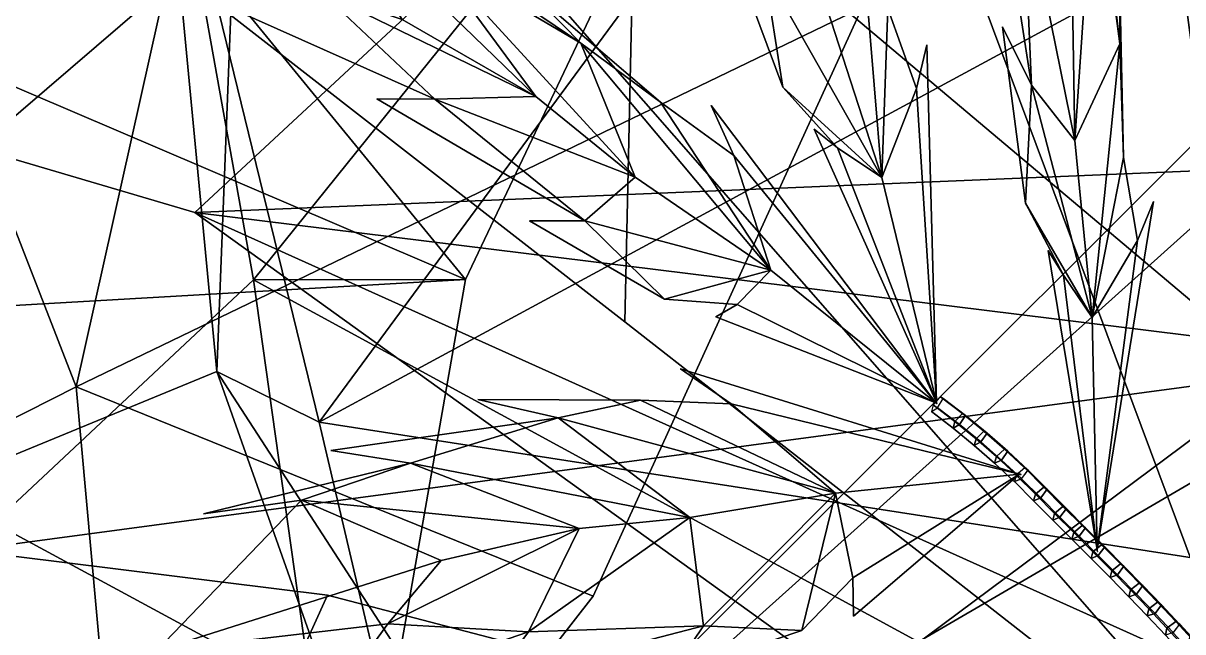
# Model space of a CAD drawing. Header units: metres. Extents: x -317 to 277, y -489 to 236.
# Drawn here: x 77.39 to 84.92, y -37.67 to -33.72 of the extents above; entities that cross this region are included whole.
import ezdxf

# ---------------------------------------------------------------- set-up
doc = ezdxf.new("R2010")
doc.units = ezdxf.units.M

msp = doc.modelspace()

# ---------------------------------------------------------------- linework, layer by layer
at = {"layer": 'Newplan_FruitU', "color": 3}
for points in [[(85.5444, -35.9987, 458.3685), (83.8581, -26.5098, 460.6921), (77.4135, -29.1563, 459.8074)], [(85.5444, -35.9987, 458.3685), (77.4135, -29.1563, 459.8074), (83.8581, -26.5098, 460.6921)], [(85.5444, -35.9987, 458.3685), (77.4135, -29.1563, 459.8074), (70.05634, -38.07371, 455.346)], [(85.5444, -35.9987, 458.3685), (70.05634, -38.07371, 455.346), (77.4135, -29.1563, 459.8074)], [(85.5444, -35.9987, 458.3685), (70.05634, -38.07371, 455.346), (70.764, -46.9961, 450.0499)], [(85.5444, -35.9987, 458.3685), (70.764, -46.9961, 450.0499), (70.05634, -38.07371, 455.346)], [(85.5444, -35.9987, 458.3685), (70.764, -46.9961, 450.0499), (81.5441, -47.8463, 448.4406)], [(85.5444, -35.9987, 458.3685), (81.5441, -47.8463, 448.4406), (70.764, -46.9961, 450.0499)], [(85.5444, -35.9987, 458.3685), (81.5441, -47.8463, 448.4406), (91.7182, -41.7081, 450.9846)], [(85.5444, -35.9987, 458.3685), (91.7182, -41.7081, 450.9846), (81.5441, -47.8463, 448.4406)]]:
    msp.add_3dface(points, dxfattribs=at)
at = {"layer": 'Newplan_Leaf', "color": 3}
for points in [[(85.5955, -28.3636, 285.9676), (78.5025, -34.9471, 269.8152), (67.4461, -31.6883, 260.6535)], [(85.5955, -28.3636, 285.9676), (67.4461, -31.6883, 260.6535), (78.5025, -34.9471, 269.8152)], [(85.5955, -28.3636, 285.9676), (99.2303, -34.08637, 293.8626), (78.5025, -34.9471, 269.8152)], [(85.5955, -28.3636, 285.9676), (78.5025, -34.9471, 269.8152), (99.2303, -34.08637, 293.8626)], [(52.6082, -28.6554, 249.8179), (78.3663, -44.4491, 255.7714), (69.9594, -42.685, 246.9532)], [(52.6082, -28.6554, 249.8179), (69.9594, -42.685, 246.9532), (78.3663, -44.4491, 255.7714)], [(52.6082, -28.6554, 249.8179), (67.4461, -31.6883, 260.6535), (78.3663, -44.4491, 255.7714)], [(52.6082, -28.6554, 249.8179), (78.3663, -44.4491, 255.7714), (67.4461, -31.6883, 260.6535)], [(79.7122, -39.7702, 314.4819), (88.283, -31.2142, 315.0622), (87.4721, -32.8066, 314.147)], [(79.7122, -39.7702, 314.4819), (87.4721, -32.8066, 314.147), (88.283, -31.2142, 315.0622)], [(67.4461, -31.6883, 260.6535), (93.7916, -45.9378, 269.8252), (78.3663, -44.4491, 255.7714)], [(67.4461, -31.6883, 260.6535), (78.3663, -44.4491, 255.7714), (93.7916, -45.9378, 269.8252)], [(67.4461, -31.6883, 260.6535), (78.5025, -34.9471, 269.8152), (93.7916, -45.9378, 269.8252)], [(67.4461, -31.6883, 260.6535), (93.7916, -45.9378, 269.8252), (78.5025, -34.9471, 269.8152)], [(84.3486, -32.5974, 378.7698), (84.3134, -32.1348, 378.5207), (84.5136, -33.852, 378.4439)], [(84.3486, -32.5974, 378.7698), (84.5136, -33.852, 378.4439), (84.3134, -32.1348, 378.5207)], [(83.9388, -34.12, 380.2812), (83.6764, -32.4318, 380.5565), (83.8825, -32.8148, 380.2595)], [(83.9388, -34.12, 380.2812), (83.8825, -32.8148, 380.2595), (83.6764, -32.4318, 380.5565)], [(84.2205, -34.4796, 379.2888), (84.206, -33.569, 379.4171), (84.3486, -32.5974, 378.7698)], [(84.2205, -34.4796, 379.2888), (84.3486, -32.5974, 378.7698), (84.206, -33.569, 379.4171)], [(84.2205, -34.4796, 379.2888), (84.3486, -32.5974, 378.7698), (84.5136, -33.852, 378.4439)], [(84.2205, -34.4796, 379.2888), (84.5136, -33.852, 378.4439), (84.3486, -32.5974, 378.7698)], [(80.7183, -34.1941, 380.9466), (79.31, -32.8315, 381.2554), (80.04208, -33.2774, 380.6541)], [(80.7183, -34.1941, 380.9466), (80.04208, -33.2774, 380.6541), (79.31, -32.8315, 381.2554)], [(80.7183, -34.1941, 380.9466), (79.8501, -33.6953, 381.328), (79.31, -32.8315, 381.2554)], [(80.7183, -34.1941, 380.9466), (79.31, -32.8315, 381.2554), (79.8501, -33.6953, 381.328)], [(87.4721, -32.8066, 314.147), (85.829, -36.2047, 311.6289), (79.7122, -39.7702, 314.4819)], [(87.4721, -32.8066, 314.147), (79.7122, -39.7702, 314.4819), (85.829, -36.2047, 311.6289)], [(83.9388, -34.12, 380.2812), (83.8825, -32.8148, 380.2595), (84.2205, -34.4796, 379.2888)], [(83.9388, -34.12, 380.2812), (84.2205, -34.4796, 379.2888), (83.8825, -32.8148, 380.2595)], [(83.8825, -32.8148, 380.2595), (84.206, -33.569, 379.4171), (84.2205, -34.4796, 379.2888)], [(83.8825, -32.8148, 380.2595), (84.2205, -34.4796, 379.2888), (84.206, -33.569, 379.4171)], [(82.9653, -34.721, 379.6912), (82.6108, -33.625, 379.852), (82.8175, -32.9141, 379.0487)], [(82.9653, -34.721, 379.6912), (82.8175, -32.9141, 379.0487), (82.6108, -33.625, 379.852)], [(82.9653, -34.721, 379.6912), (82.8175, -32.9141, 379.0487), (83.00422, -33.6227, 378.8157)], [(82.9653, -34.721, 379.6912), (83.00422, -33.6227, 378.8157), (82.8175, -32.9141, 379.0487)], [(80.04208, -33.2774, 380.6541), (79.6564, -32.9326, 380.5554), (81.01072, -33.849, 379.9889)], [(80.04208, -33.2774, 380.6541), (81.01072, -33.849, 379.9889), (79.6564, -32.9326, 380.5554)], [(82.3232, -34.1332, 380.7942), (81.9213, -33.05835, 381.1619), (82.203, -33.3748, 380.8341)], [(82.3232, -34.1332, 380.7942), (82.203, -33.3748, 380.8341), (81.9213, -33.05835, 381.1619)], [(81.3623, -34.7176, 380.5504), (80.04208, -33.2774, 380.6541), (81.01072, -33.849, 379.9889)], [(81.3623, -34.7176, 380.5504), (81.01072, -33.849, 379.9889), (80.04208, -33.2774, 380.6541)], [(81.3623, -34.7176, 380.5504), (80.7183, -34.1941, 380.9466), (80.04208, -33.2774, 380.6541)], [(81.3623, -34.7176, 380.5504), (80.04208, -33.2774, 380.6541), (80.7183, -34.1941, 380.9466)], [(82.3232, -34.1332, 380.7942), (82.203, -33.3748, 380.8341), (82.9653, -34.721, 379.6912)], [(82.3232, -34.1332, 380.7942), (82.9653, -34.721, 379.6912), (82.203, -33.3748, 380.8341)], [(82.203, -33.3748, 380.8341), (82.6108, -33.625, 379.852), (82.9653, -34.721, 379.6912)], [(82.203, -33.3748, 380.8341), (82.9653, -34.721, 379.6912), (82.6108, -33.625, 379.852)], [(84.5136, -33.852, 378.4439), (84.5113, -33.3872, 378.1776), (84.536, -34.5908, 378.232)], [(84.5136, -33.852, 378.4439), (84.536, -34.5908, 378.232), (84.5113, -33.3872, 378.1776)], [(80.06232, -34.2123, 381.9225), (78.7554, -33.6304, 382.4701), (79.3249, -33.5171, 382.1856)], [(80.06232, -34.2123, 381.9225), (79.3249, -33.5171, 382.1856), (78.7554, -33.6304, 382.4701)], [(80.06232, -34.2123, 381.9225), (79.3249, -33.5171, 382.1856), (80.7183, -34.1941, 380.9466)], [(80.06232, -34.2123, 381.9225), (80.7183, -34.1941, 380.9466), (79.3249, -33.5171, 382.1856)], [(79.3249, -33.5171, 382.1856), (79.8501, -33.6953, 381.328), (80.7183, -34.1941, 380.9466)], [(79.3249, -33.5171, 382.1856), (80.7183, -34.1941, 380.9466), (79.8501, -33.6953, 381.328)], [(81.01072, -33.849, 379.9889), (80.644, -33.4742, 379.8795), (81.527, -34.2325, 379.5675)], [(81.01072, -33.849, 379.9889), (81.527, -34.2325, 379.5675), (80.644, -33.4742, 379.8795)], [(82.9653, -34.721, 379.6912), (83.00422, -33.6227, 378.8157), (83.1921, -34.1419, 379.0323)], [(82.9653, -34.721, 379.6912), (83.1921, -34.1419, 379.0323), (83.00422, -33.6227, 378.8157)], [(83.899, -34.8878, 380.2679), (83.75, -33.7422, 380.6107), (83.9388, -34.12, 380.2812)], [(83.899, -34.8878, 380.2679), (83.9388, -34.12, 380.2812), (83.75, -33.7422, 380.6107)], [(82.244, -35.3215, 380.0914), (81.01072, -33.849, 379.9889), (81.527, -34.2325, 379.5675)], [(82.244, -35.3215, 380.0914), (81.527, -34.2325, 379.5675), (81.01072, -33.849, 379.9889)], [(82.244, -35.3215, 380.0914), (81.3623, -34.7176, 380.5504), (81.01072, -33.849, 379.9889)], [(82.244, -35.3215, 380.0914), (81.01072, -33.849, 379.9889), (81.3623, -34.7176, 380.5504)], [(83.1921, -34.1419, 379.0323), (83.2577, -33.8586, 378.7563), (83.3209, -36.1813, 379.4368)], [(83.1921, -34.1419, 379.0323), (83.3209, -36.1813, 379.4368), (83.2577, -33.8586, 378.7563)], [(84.3327, -35.6296, 379.1561), (84.2205, -34.4796, 379.2888), (84.5136, -33.852, 378.4439)], [(84.3327, -35.6296, 379.1561), (84.5136, -33.852, 378.4439), (84.2205, -34.4796, 379.2888)], [(84.3327, -35.6296, 379.1561), (84.5136, -33.852, 378.4439), (84.536, -34.5908, 378.232)], [(84.3327, -35.6296, 379.1561), (84.536, -34.5908, 378.232), (84.5136, -33.852, 378.4439)], [(99.2303, -34.08637, 293.8626), (92.8575, -36.7223, 279.0365), (78.5025, -34.9471, 269.8152)], [(99.2303, -34.08637, 293.8626), (78.5025, -34.9471, 269.8152), (92.8575, -36.7223, 279.0365)], [(82.6772, -34.5279, 380.5283), (82.3232, -34.1332, 380.7942), (82.9653, -34.721, 379.6912)], [(82.6772, -34.5279, 380.5283), (82.9653, -34.721, 379.6912), (82.3232, -34.1332, 380.7942)], [(83.899, -34.8878, 380.2679), (83.9388, -34.12, 380.2812), (84.3327, -35.6296, 379.1561)], [(83.899, -34.8878, 380.2679), (84.3327, -35.6296, 379.1561), (83.9388, -34.12, 380.2812)], [(83.9388, -34.12, 380.2812), (84.2205, -34.4796, 379.2888), (84.3327, -35.6296, 379.1561)], [(83.9388, -34.12, 380.2812), (84.3327, -35.6296, 379.1561), (84.2205, -34.4796, 379.2888)], [(81.03567, -35.0021, 381.5534), (79.6841, -34.2103, 382.289), (80.06232, -34.2123, 381.9225)], [(81.03567, -35.0021, 381.5534), (80.06232, -34.2123, 381.9225), (79.6841, -34.2103, 382.289)], [(80.06232, -34.2123, 381.9225), (80.7183, -34.1941, 380.9466), (81.3623, -34.7176, 380.5504)], [(80.06232, -34.2123, 381.9225), (81.3623, -34.7176, 380.5504), (80.7183, -34.1941, 380.9466)], [(83.3209, -36.1813, 379.4368), (82.9653, -34.721, 379.6912), (83.1921, -34.1419, 379.0323)], [(83.3209, -36.1813, 379.4368), (83.1921, -34.1419, 379.0323), (82.9653, -34.721, 379.6912)], [(81.03567, -35.0021, 381.5534), (80.06232, -34.2123, 381.9225), (81.3623, -34.7176, 380.5504)], [(81.03567, -35.0021, 381.5534), (81.3623, -34.7176, 380.5504), (80.06232, -34.2123, 381.9225)], [(82.244, -35.3215, 380.0914), (81.527, -34.2325, 379.5675), (82.00441, -34.5788, 379.631)], [(82.244, -35.3215, 380.0914), (82.00441, -34.5788, 379.631), (81.527, -34.2325, 379.5675)], [(82.00441, -34.5788, 379.631), (81.8572, -34.2533, 379.4491), (83.3179, -36.1841, 379.4385)], [(82.00441, -34.5788, 379.631), (83.3179, -36.1841, 379.4385), (81.8572, -34.2533, 379.4491)], [(83.3209, -36.1813, 379.4368), (82.5269, -34.4065, 380.8795), (82.6772, -34.5279, 380.5283)], [(83.3209, -36.1813, 379.4368), (82.6772, -34.5279, 380.5283), (82.5269, -34.4065, 380.8795)], [(83.3179, -36.1841, 379.4385), (82.244, -35.3215, 380.0914), (82.00441, -34.5788, 379.631)], [(83.3179, -36.1841, 379.4385), (82.00441, -34.5788, 379.631), (82.244, -35.3215, 380.0914)], [(82.6772, -34.5279, 380.5283), (82.9653, -34.721, 379.6912), (83.3209, -36.1813, 379.4368)], [(82.6772, -34.5279, 380.5283), (83.3209, -36.1813, 379.4368), (82.9653, -34.721, 379.6912)], [(84.3327, -35.6296, 379.1561), (84.536, -34.5908, 378.232), (84.6282, -35.1306, 378.46)], [(84.3327, -35.6296, 379.1561), (84.6282, -35.1306, 378.46), (84.536, -34.5908, 378.232)], [(81.03567, -35.0021, 381.5534), (81.3623, -34.7176, 380.5504), (82.244, -35.3215, 380.0914)], [(81.03567, -35.0021, 381.5534), (82.244, -35.3215, 380.0914), (81.3623, -34.7176, 380.5504)], [(84.1465, -35.3552, 379.9993), (83.899, -34.8878, 380.2679), (84.3327, -35.6296, 379.1561)], [(84.1465, -35.3552, 379.9993), (84.3327, -35.6296, 379.1561), (83.899, -34.8878, 380.2679)], [(84.6282, -35.1306, 378.46), (84.7316, -34.8757, 378.1683), (84.3653, -37.1391, 378.9461)], [(84.6282, -35.1306, 378.46), (84.3653, -37.1391, 378.9461), (84.7316, -34.8757, 378.1683)], [(78.5025, -34.9471, 269.8152), (105.2409, -46.974, 282.0248), (93.7916, -45.9378, 269.8252)], [(78.5025, -34.9471, 269.8152), (93.7916, -45.9378, 269.8252), (105.2409, -46.974, 282.0248)], [(78.5025, -34.9471, 269.8152), (92.8575, -36.7223, 279.0365), (105.2409, -46.974, 282.0248)], [(78.5025, -34.9471, 269.8152), (105.2409, -46.974, 282.0248), (92.8575, -36.7223, 279.0365)], [(81.5546, -35.5102, 381.3011), (80.677, -35.00118, 381.9514), (81.03567, -35.0021, 381.5534)], [(81.5546, -35.5102, 381.3011), (81.03567, -35.0021, 381.5534), (80.677, -35.00118, 381.9514)], [(81.5546, -35.5102, 381.3011), (81.03567, -35.0021, 381.5534), (82.244, -35.3215, 380.0914)], [(81.5546, -35.5102, 381.3011), (82.244, -35.3215, 380.0914), (81.03567, -35.0021, 381.5534)], [(84.3653, -37.1391, 378.9461), (84.3327, -35.6296, 379.1561), (84.6282, -35.1306, 378.46)], [(84.3653, -37.1391, 378.9461), (84.6282, -35.1306, 378.46), (84.3327, -35.6296, 379.1561)], [(84.3653, -37.1391, 378.9461), (84.04802, -35.1944, 380.3531), (84.1465, -35.3552, 379.9993)], [(84.3653, -37.1391, 378.9461), (84.1465, -35.3552, 379.9993), (84.04802, -35.1944, 380.3531)], [(82.02531, -35.5449, 380.9418), (81.5546, -35.5102, 381.3011), (82.244, -35.3215, 380.0914)], [(82.02531, -35.5449, 380.9418), (82.244, -35.3215, 380.0914), (81.5546, -35.5102, 381.3011)], [(82.02531, -35.5449, 380.9418), (82.244, -35.3215, 380.0914), (83.3179, -36.1841, 379.4385)], [(82.02531, -35.5449, 380.9418), (83.3179, -36.1841, 379.4385), (82.244, -35.3215, 380.0914)], [(84.1465, -35.3552, 379.9993), (84.3327, -35.6296, 379.1561), (84.3653, -37.1391, 378.9461)], [(84.1465, -35.3552, 379.9993), (84.3653, -37.1391, 378.9461), (84.3327, -35.6296, 379.1561)], [(83.3179, -36.1841, 379.4385), (81.8868, -35.6244, 381.3095), (82.02531, -35.5449, 380.9418)], [(83.3179, -36.1841, 379.4385), (82.02531, -35.5449, 380.9418), (81.8868, -35.6244, 381.3095)], [(81.9866, -36.1893, 379.9904), (81.6585, -35.9639, 379.9424), (83.8616, -36.6478, 379.2074)], [(81.9866, -36.1893, 379.9904), (83.8616, -36.6478, 379.2074), (81.6585, -35.9639, 379.9424)], [(80.8618, -36.2821, 380.6023), (80.3412, -36.162, 380.6422), (81.3984, -36.1666, 380.0638)], [(80.8618, -36.2821, 380.6023), (81.3984, -36.1666, 380.0638), (80.3412, -36.162, 380.6422)], [(82.6647, -36.7704, 380.1433), (80.8618, -36.2821, 380.6023), (81.3984, -36.1666, 380.0638)], [(82.6647, -36.7704, 380.1433), (81.3984, -36.1666, 380.0638), (80.8618, -36.2821, 380.6023)], [(82.6647, -36.7704, 380.1433), (81.3984, -36.1666, 380.0638), (81.9866, -36.1893, 379.9904)], [(82.6647, -36.7704, 380.1433), (81.9866, -36.1893, 379.9904), (81.3984, -36.1666, 380.0638)], [(79.7122, -39.7702, 314.4819), (85.829, -36.2047, 311.6289), (87.7268, -38.161, 308.0014)], [(79.7122, -39.7702, 314.4819), (87.7268, -38.161, 308.0014), (85.829, -36.2047, 311.6289)], [(83.8616, -36.6478, 379.2074), (82.6647, -36.7704, 380.1433), (81.9866, -36.1893, 379.9904)], [(83.8616, -36.6478, 379.2074), (81.9866, -36.1893, 379.9904), (82.6647, -36.7704, 380.1433)], [(79.9042, -36.5757, 381.4415), (79.3857, -36.4927, 381.4806), (80.8618, -36.2821, 380.6023)], [(79.9042, -36.5757, 381.4415), (80.8618, -36.2821, 380.6023), (79.3857, -36.4927, 381.4806)], [(81.7191, -36.9291, 380.8017), (79.9042, -36.5757, 381.4415), (80.8618, -36.2821, 380.6023)], [(81.7191, -36.9291, 380.8017), (80.8618, -36.2821, 380.6023), (79.9042, -36.5757, 381.4415)], [(82.6647, -36.7704, 380.1433), (81.7191, -36.9291, 380.8017), (80.8618, -36.2821, 380.6023)], [(82.6647, -36.7704, 380.1433), (80.8618, -36.2821, 380.6023), (81.7191, -36.9291, 380.8017)], [(79.1945, -36.8164, 382.1726), (78.5586, -36.9044, 382.0953), (79.9042, -36.5757, 381.4415)], [(79.1945, -36.8164, 382.1726), (79.9042, -36.5757, 381.4415), (78.5586, -36.9044, 382.0953)], [(80.9991, -36.9992, 381.3695), (79.1945, -36.8164, 382.1726), (79.9042, -36.5757, 381.4415)], [(80.9991, -36.9992, 381.3695), (79.9042, -36.5757, 381.4415), (79.1945, -36.8164, 382.1726)], [(81.7191, -36.9291, 380.8017), (80.9991, -36.9992, 381.3695), (79.9042, -36.5757, 381.4415)], [(81.7191, -36.9291, 380.8017), (79.9042, -36.5757, 381.4415), (80.9991, -36.9992, 381.3695)], [(82.778, -37.3201, 380.8546), (82.6647, -36.7704, 380.1433), (83.8616, -36.6478, 379.2074)], [(82.778, -37.3201, 380.8546), (83.8616, -36.6478, 379.2074), (82.6647, -36.7704, 380.1433)], [(83.8616, -36.6478, 379.2074), (82.7818, -37.5689, 381.1689), (82.778, -37.3201, 380.8546)], [(83.8616, -36.6478, 379.2074), (82.778, -37.3201, 380.8546), (82.7818, -37.5689, 381.1689)], [(81.8064, -37.6317, 381.6337), (81.7191, -36.9291, 380.8017), (82.6647, -36.7704, 380.1433)], [(81.8064, -37.6317, 381.6337), (82.6647, -36.7704, 380.1433), (81.7191, -36.9291, 380.8017)], [(82.4452, -37.6622, 381.2067), (81.8064, -37.6317, 381.6337), (82.6647, -36.7704, 380.1433)], [(82.4452, -37.6622, 381.2067), (82.6647, -36.7704, 380.1433), (81.8064, -37.6317, 381.6337)], [(82.778, -37.3201, 380.8546), (82.4452, -37.6622, 381.2067), (82.6647, -36.7704, 380.1433)], [(82.778, -37.3201, 380.8546), (82.6647, -36.7704, 380.1433), (82.4452, -37.6622, 381.2067)], [(80.1022, -37.2085, 381.9171), (78.252, -37.7937, 382.8458), (79.1945, -36.8164, 382.1726)], [(80.1022, -37.2085, 381.9171), (79.1945, -36.8164, 382.1726), (78.252, -37.7937, 382.8458)], [(80.9991, -36.9992, 381.3695), (80.1022, -37.2085, 381.9171), (79.1945, -36.8164, 382.1726)], [(80.9991, -36.9992, 381.3695), (79.1945, -36.8164, 382.1726), (80.1022, -37.2085, 381.9171)], [(80.6702, -37.67, 382.2778), (79.7561, -37.6189, 382.7859), (80.9991, -36.9992, 381.3695)], [(80.6702, -37.67, 382.2778), (80.9991, -36.9992, 381.3695), (79.7561, -37.6189, 382.7859)], [(79.7561, -37.6189, 382.7859), (80.1022, -37.2085, 381.9171), (80.9991, -36.9992, 381.3695)], [(79.7561, -37.6189, 382.7859), (80.9991, -36.9992, 381.3695), (80.1022, -37.2085, 381.9171)], [(81.8064, -37.6317, 381.6337), (80.6702, -37.67, 382.2778), (81.7191, -36.9291, 380.8017)], [(81.8064, -37.6317, 381.6337), (81.7191, -36.9291, 380.8017), (80.6702, -37.67, 382.2778)], [(80.6702, -37.67, 382.2778), (80.9991, -36.9992, 381.3695), (81.7191, -36.9291, 380.8017)], [(80.6702, -37.67, 382.2778), (81.7191, -36.9291, 380.8017), (80.9991, -36.9992, 381.3695)], [(79.7561, -37.6189, 382.7859), (78.252, -37.7937, 382.8458), (80.1022, -37.2085, 381.9171)], [(79.7561, -37.6189, 382.7859), (80.1022, -37.2085, 381.9171), (78.252, -37.7937, 382.8458)], [(80.6702, -37.67, 382.2778), (79.4011, -38.1082, 383.0152), (79.7561, -37.6189, 382.7859)], [(80.6702, -37.67, 382.2778), (79.7561, -37.6189, 382.7859), (79.4011, -38.1082, 383.0152)], [(81.8064, -37.6317, 381.6337), (80.4324, -37.9883, 382.6235), (80.6702, -37.67, 382.2778)], [(81.8064, -37.6317, 381.6337), (80.6702, -37.67, 382.2778), (80.4324, -37.9883, 382.6235)], [(82.4452, -37.6622, 381.2067), (81.5922, -37.9494, 382.0081), (81.8064, -37.6317, 381.6337)], [(82.4452, -37.6622, 381.2067), (81.8064, -37.6317, 381.6337), (81.5922, -37.9494, 382.0081)]]:
    msp.add_3dface(points, dxfattribs=at)
at = {"layer": 'Newplan_Mrstm', "color": 3}
for points in [[(73.7151, -27.3962, 384.454), (66.7146, -29.596, 386.6464), (80.2599, -35.3818, 382.5592)], [(73.7151, -27.3962, 384.454), (80.2599, -35.3818, 382.5592), (66.7146, -29.596, 386.6464)], [(82.241, -31.2169, 381.3665), (73.7151, -27.3962, 384.454), (80.2599, -35.3818, 382.5592)], [(82.241, -31.2169, 381.3665), (80.2599, -35.3818, 382.5592), (73.7151, -27.3962, 384.454)], [(81.4693, -27.8123, 378.3195), (76.8611, -32.2095, 379.0099), (81.2954, -35.6582, 377.576)], [(81.4693, -27.8123, 378.3195), (81.2954, -35.6582, 377.576), (76.8611, -32.2095, 379.0099)], [(81.4693, -27.8123, 378.3195), (81.2954, -35.6582, 377.576), (85.6787, -39.08169, 376.9401)], [(81.4693, -27.8123, 378.3195), (85.6787, -39.08169, 376.9401), (81.2954, -35.6582, 377.576)], [(86.1558, -30.3133, 378.1642), (81.4693, -27.8123, 378.3195), (85.6787, -39.08169, 376.9401)], [(86.1558, -30.3133, 378.1642), (85.6787, -39.08169, 376.9401), (81.4693, -27.8123, 378.3195)], [(71.5042, -38.9178, 326.3336), (77.6627, -28.5695, 325.0667), (74.9494, -31.1432, 328.8426)], [(71.5042, -38.9178, 326.3336), (74.9494, -31.1432, 328.8426), (77.6627, -28.5695, 325.0667)], [(71.5042, -38.9178, 326.3336), (75.6009, -35.8076, 321.9017), (77.6627, -28.5695, 325.0667)], [(71.5042, -38.9178, 326.3336), (77.6627, -28.5695, 325.0667), (75.6009, -35.8076, 321.9017)], [(75.6009, -35.8076, 321.9017), (79.3077, -32.6259, 319.4709), (77.6627, -28.5695, 325.0667)], [(75.6009, -35.8076, 321.9017), (77.6627, -28.5695, 325.0667), (79.3077, -32.6259, 319.4709)], [(79.3108, -36.3088, 323.7115), (84.943, -28.6685, 319.2283), (78.2724, -32.06672, 325.6139)], [(79.3108, -36.3088, 323.7115), (78.2724, -32.06672, 325.6139), (84.943, -28.6685, 319.2283)], [(79.3108, -36.3088, 323.7115), (89.1108, -31.01056, 313.2451), (84.943, -28.6685, 319.2283)], [(79.3108, -36.3088, 323.7115), (84.943, -28.6685, 319.2283), (89.1108, -31.01056, 313.2451)], [(80.2599, -35.3818, 382.5592), (66.7146, -29.596, 386.6464), (70.9695, -35.9172, 387.4168)], [(80.2599, -35.3818, 382.5592), (70.9695, -35.9172, 387.4168), (66.7146, -29.596, 386.6464)], [(85.6787, -39.08169, 376.9401), (77.9688, -30.2881, 380.0786), (78.8822, -35.3857, 381.2712)], [(85.6787, -39.08169, 376.9401), (78.8822, -35.3857, 381.2712), (77.9688, -30.2881, 380.0786)], [(77.9688, -30.2881, 380.0786), (82.241, -31.2169, 381.3665), (78.8822, -35.3857, 381.2712)], [(77.9688, -30.2881, 380.0786), (78.8822, -35.3857, 381.2712), (82.241, -31.2169, 381.3665)], [(85.6787, -39.08169, 376.9401), (84.7832, -32.4027, 376.1101), (77.9688, -30.2881, 380.0786)], [(85.6787, -39.08169, 376.9401), (77.9688, -30.2881, 380.0786), (84.7832, -32.4027, 376.1101)], [(78.6457, -35.9792, 321.9778), (78.8496, -30.7121, 321.3006), (71.5042, -38.9178, 326.3336)], [(78.6457, -35.9792, 321.9778), (71.5042, -38.9178, 326.3336), (78.8496, -30.7121, 321.3006)], [(78.8496, -30.7121, 321.3006), (72.7631, -33.5374, 325.4374), (71.5042, -38.9178, 326.3336)], [(78.8496, -30.7121, 321.3006), (71.5042, -38.9178, 326.3336), (72.7631, -33.5374, 325.4374)], [(77.7302, -36.07901, 303.2339), (78.9214, -30.7422, 302.6258), (75.9596, -31.5255, 304.6318)], [(77.7302, -36.07901, 303.2339), (75.9596, -31.5255, 304.6318), (78.9214, -30.7422, 302.6258)], [(77.7302, -36.07901, 303.2339), (82.839, -33.6158, 299.0605), (78.9214, -30.7422, 302.6258)], [(77.7302, -36.07901, 303.2339), (78.9214, -30.7422, 302.6258), (82.839, -33.6158, 299.0605)], [(78.6457, -35.9792, 321.9778), (78.2724, -32.06672, 325.6139), (78.8496, -30.7121, 321.3006)], [(78.6457, -35.9792, 321.9778), (78.8496, -30.7121, 321.3006), (78.2724, -32.06672, 325.6139)], [(87.0611, -37.5126, 316.7344), (89.1108, -31.01056, 313.2451), (79.3108, -36.3088, 323.7115)], [(87.0611, -37.5126, 316.7344), (79.3108, -36.3088, 323.7115), (89.1108, -31.01056, 313.2451)], [(82.241, -31.2169, 381.3665), (80.2599, -35.3818, 382.5592), (78.8822, -35.3857, 381.2712)], [(82.241, -31.2169, 381.3665), (78.8822, -35.3857, 381.2712), (80.2599, -35.3818, 382.5592)], [(73.8772, -38.03088, 308.0956), (77.7302, -36.07901, 303.2339), (75.9596, -31.5255, 304.6318)], [(73.8772, -38.03088, 308.0956), (75.9596, -31.5255, 304.6318), (77.7302, -36.07901, 303.2339)], [(78.6457, -35.9792, 321.9778), (79.3108, -36.3088, 323.7115), (78.2724, -32.06672, 325.6139)], [(78.6457, -35.9792, 321.9778), (78.2724, -32.06672, 325.6139), (79.3108, -36.3088, 323.7115)], [(81.09021, -37.4388, 298.993), (82.839, -33.6158, 299.0605), (77.7302, -36.07901, 303.2339)], [(81.09021, -37.4388, 298.993), (77.7302, -36.07901, 303.2339), (82.839, -33.6158, 299.0605)], [(80.2599, -35.3818, 382.5592), (70.9695, -35.9172, 387.4168), (79.4953, -39.7379, 384.3293)], [(80.2599, -35.3818, 382.5592), (79.4953, -39.7379, 384.3293), (70.9695, -35.9172, 387.4168)], [(78.8822, -35.3857, 381.2712), (75.2231, -38.8091, 383.0415), (85.6787, -39.08169, 376.9401)], [(78.8822, -35.3857, 381.2712), (85.6787, -39.08169, 376.9401), (75.2231, -38.8091, 383.0415)], [(78.8822, -35.3857, 381.2712), (79.4953, -39.7379, 384.3293), (75.2231, -38.8091, 383.0415)], [(78.8822, -35.3857, 381.2712), (75.2231, -38.8091, 383.0415), (79.4953, -39.7379, 384.3293)], [(78.8822, -35.3857, 381.2712), (80.2599, -35.3818, 382.5592), (79.4953, -39.7379, 384.3293)], [(78.8822, -35.3857, 381.2712), (79.4953, -39.7379, 384.3293), (80.2599, -35.3818, 382.5592)], [(70.9695, -35.9172, 387.4168), (68.4136, -41.3322, 389.2835), (79.4953, -39.7379, 384.3293)], [(70.9695, -35.9172, 387.4168), (79.4953, -39.7379, 384.3293), (68.4136, -41.3322, 389.2835)], [(71.5042, -38.9178, 326.3336), (80.9676, -39.5563, 318.8067), (78.6457, -35.9792, 321.9778)], [(71.5042, -38.9178, 326.3336), (78.6457, -35.9792, 321.9778), (80.9676, -39.5563, 318.8067)], [(80.9676, -39.5563, 318.8067), (80.3904, -40.9108, 323.12), (78.6457, -35.9792, 321.9778)], [(80.9676, -39.5563, 318.8067), (78.6457, -35.9792, 321.9778), (80.3904, -40.9108, 323.12)], [(80.3904, -40.9108, 323.12), (79.3108, -36.3088, 323.7115), (78.6457, -35.9792, 321.9778)], [(80.3904, -40.9108, 323.12), (78.6457, -35.9792, 321.9778), (79.3108, -36.3088, 323.7115)], [(78.1903, -41.1571, 300.6891), (77.7302, -36.07901, 303.2339), (73.8772, -38.03088, 308.0956)], [(78.1903, -41.1571, 300.6891), (73.8772, -38.03088, 308.0956), (77.7302, -36.07901, 303.2339)], [(78.1903, -41.1571, 300.6891), (81.09021, -37.4388, 298.993), (77.7302, -36.07901, 303.2339)], [(78.1903, -41.1571, 300.6891), (77.7302, -36.07901, 303.2339), (81.09021, -37.4388, 298.993)], [(80.3904, -40.9108, 323.12), (87.0611, -37.5126, 316.7344), (79.3108, -36.3088, 323.7115)], [(80.3904, -40.9108, 323.12), (79.3108, -36.3088, 323.7115), (87.0611, -37.5126, 316.7344)], [(72.8241, -36.4369, 384.6054), (68.8312, -42.362, 390.1161), (79.6049, -39.3624, 384.4431)], [(72.8241, -36.4369, 384.6054), (79.6049, -39.3624, 384.4431), (68.8312, -42.362, 390.1161)], [(76.8424, -42.982, 384.2427), (72.8241, -36.4369, 384.6054), (79.6049, -39.3624, 384.4431)], [(76.8424, -42.982, 384.2427), (79.6049, -39.3624, 384.4431), (72.8241, -36.4369, 384.6054)], [(79.364, -37.432, 378.8116), (74.6182, -36.8446, 381.4392), (76.8424, -42.982, 384.2427)], [(79.364, -37.432, 378.8116), (76.8424, -42.982, 384.2427), (74.6182, -36.8446, 381.4392)], [(85.6787, -39.08169, 376.9401), (79.364, -37.432, 378.8116), (76.8424, -42.982, 384.2427)], [(85.6787, -39.08169, 376.9401), (76.8424, -42.982, 384.2427), (79.364, -37.432, 378.8116)], [(80.3904, -40.9108, 323.12), (88.8186, -43.628, 314.241), (87.0611, -37.5126, 316.7344)], [(80.3904, -40.9108, 323.12), (87.0611, -37.5126, 316.7344), (88.8186, -43.628, 314.241)]]:
    msp.add_3dface(points, dxfattribs=at)
at = {"layer": 'Newplan_Petiole', "color": 3}
for points in [[(83.4905, -36.2537, 379.3442), (83.3471, -36.1441, 379.3988), (83.2997, -36.1963, 379.379), (83.4412, -36.3044, 379.3252)], [(83.4714, -36.3245, 379.4383), (83.3284, -36.2153, 379.4926), (83.3654, -36.1551, 379.4689), (83.5097, -36.2654, 379.414)], [(83.5097, -36.2654, 379.414), (83.3654, -36.1551, 379.4689), (83.3471, -36.1441, 379.3988), (83.4905, -36.2537, 379.3442)], [(83.4412, -36.3044, 379.3252), (83.2997, -36.1963, 379.379), (83.2882, -36.2401, 379.4366), (83.4295, -36.3479, 379.3829)], [(83.4295, -36.3479, 379.3829), (83.2882, -36.2401, 379.4366), (83.3284, -36.2153, 379.4926), (83.4714, -36.3245, 379.4383)], [(83.3198, -36.1856, 379.4375), (83.3178, -36.1841, 379.4383), (83.3177, -36.1843, 379.4385), (83.3197, -36.1858, 379.4377)], [(83.3197, -36.1858, 379.4377), (83.3177, -36.1843, 379.4385), (83.3179, -36.1842, 379.4388), (83.3199, -36.1857, 379.438)], [(83.32, -36.1854, 379.4376), (83.318, -36.1839, 379.4384), (83.3178, -36.1841, 379.4383), (83.3198, -36.1856, 379.4375)], [(83.3199, -36.1857, 379.438), (83.3179, -36.1842, 379.4388), (83.3181, -36.1839, 379.4387), (83.3201, -36.1855, 379.4379)], [(83.3201, -36.1855, 379.4379), (83.3181, -36.1839, 379.4387), (83.318, -36.1839, 379.4384), (83.32, -36.1854, 379.4376)], [(83.3218, -36.1872, 379.4367), (83.3198, -36.1856, 379.4375), (83.3197, -36.1858, 379.4377), (83.3217, -36.1873, 379.437)], [(83.3217, -36.1873, 379.437), (83.3197, -36.1858, 379.4377), (83.3199, -36.1857, 379.438), (83.3219, -36.1872, 379.4372)], [(83.322, -36.1869, 379.4368), (83.32, -36.1854, 379.4376), (83.3198, -36.1856, 379.4375), (83.3218, -36.1872, 379.4367)], [(83.3219, -36.1872, 379.4372), (83.3199, -36.1857, 379.438), (83.3201, -36.1855, 379.4379), (83.322, -36.187, 379.4371)], [(83.322, -36.187, 379.4371), (83.3201, -36.1855, 379.4379), (83.32, -36.1854, 379.4376), (83.322, -36.1869, 379.4368)], [(83.3215, -36.1838, 379.4365), (83.3208, -36.1813, 379.4366), (83.3206, -36.1814, 379.4368), (83.3214, -36.1839, 379.4368)], [(83.3214, -36.1839, 379.4368), (83.3206, -36.1814, 379.4368), (83.3208, -36.1813, 379.437), (83.3216, -36.1839, 379.437)], [(83.3216, -36.1839, 379.437), (83.3208, -36.1813, 379.437), (83.3211, -36.1812, 379.4369), (83.3218, -36.1837, 379.4369)], [(83.3218, -36.1837, 379.4366), (83.3211, -36.1812, 379.4366), (83.3208, -36.1813, 379.4366), (83.3215, -36.1838, 379.4365)], [(83.3218, -36.1837, 379.4369), (83.3211, -36.1812, 379.4369), (83.3211, -36.1812, 379.4366), (83.3218, -36.1837, 379.4366)], [(83.3226, -36.1862, 379.4362), (83.3215, -36.1838, 379.4365), (83.3214, -36.1839, 379.4368), (83.3225, -36.1863, 379.4365)], [(83.3225, -36.1863, 379.4365), (83.3214, -36.1839, 379.4368), (83.3216, -36.1839, 379.437), (83.3227, -36.1862, 379.4367)], [(83.3228, -36.186, 379.4363), (83.3218, -36.1837, 379.4366), (83.3215, -36.1838, 379.4365), (83.3226, -36.1862, 379.4362)], [(83.3227, -36.1862, 379.4367), (83.3216, -36.1839, 379.437), (83.3218, -36.1837, 379.4369), (83.3229, -36.1861, 379.4366)], [(83.3238, -36.1887, 379.436), (83.3218, -36.1872, 379.4367), (83.3217, -36.1873, 379.437), (83.3237, -36.1889, 379.4362)], [(83.3237, -36.1889, 379.4362), (83.3217, -36.1873, 379.437), (83.3219, -36.1872, 379.4372), (83.3239, -36.1888, 379.4365)], [(83.3229, -36.1861, 379.4366), (83.3218, -36.1837, 379.4369), (83.3218, -36.1837, 379.4366), (83.3228, -36.186, 379.4363)], [(83.324, -36.1885, 379.4361), (83.322, -36.1869, 379.4368), (83.3218, -36.1872, 379.4367), (83.3238, -36.1887, 379.436)], [(83.3239, -36.1888, 379.4365), (83.3219, -36.1872, 379.4372), (83.322, -36.187, 379.4371), (83.324, -36.1885, 379.4364)], [(83.324, -36.1885, 379.4364), (83.322, -36.187, 379.4371), (83.322, -36.1869, 379.4368), (83.324, -36.1885, 379.4361)], [(83.324, -36.1883, 379.4358), (83.3226, -36.1862, 379.4362), (83.3225, -36.1863, 379.4365), (83.3239, -36.1885, 379.4361)], [(83.3239, -36.1885, 379.4361), (83.3225, -36.1863, 379.4365), (83.3227, -36.1862, 379.4367), (83.3241, -36.1884, 379.4363)], [(83.3242, -36.1881, 379.4359), (83.3228, -36.186, 379.4363), (83.3226, -36.1862, 379.4362), (83.324, -36.1883, 379.4358)], [(83.3241, -36.1884, 379.4363), (83.3227, -36.1862, 379.4367), (83.3229, -36.1861, 379.4366), (83.3243, -36.1882, 379.4362)], [(83.3243, -36.1882, 379.4362), (83.3229, -36.1861, 379.4366), (83.3228, -36.186, 379.4363), (83.3242, -36.1881, 379.4359)], [(83.3258, -36.1902, 379.4352), (83.3238, -36.1887, 379.436), (83.3237, -36.1889, 379.4362), (83.3257, -36.1904, 379.4355)], [(83.3257, -36.1904, 379.4355), (83.3237, -36.1889, 379.4362), (83.3239, -36.1888, 379.4365), (83.3259, -36.1903, 379.4357)], [(83.326, -36.19, 379.4353), (83.324, -36.1885, 379.4361), (83.3238, -36.1887, 379.436), (83.3258, -36.1902, 379.4352)], [(83.3258, -36.1902, 379.4352), (83.324, -36.1883, 379.4358), (83.3239, -36.1885, 379.4361), (83.3257, -36.1903, 379.4355)], [(83.3257, -36.1903, 379.4355), (83.3239, -36.1885, 379.4361), (83.3241, -36.1884, 379.4363), (83.3259, -36.1903, 379.4357)], [(83.3259, -36.1903, 379.4357), (83.3239, -36.1888, 379.4365), (83.324, -36.1885, 379.4364), (83.326, -36.19, 379.4356)], [(83.326, -36.19, 379.4353), (83.3242, -36.1881, 379.4359), (83.324, -36.1883, 379.4358), (83.3258, -36.1902, 379.4352)], [(83.326, -36.19, 379.4356), (83.324, -36.1885, 379.4364), (83.324, -36.1885, 379.4361), (83.326, -36.19, 379.4353)], [(83.3259, -36.1903, 379.4357), (83.3241, -36.1884, 379.4363), (83.3243, -36.1882, 379.4362), (83.326, -36.19, 379.4356)], [(83.326, -36.19, 379.4356), (83.3243, -36.1882, 379.4362), (83.3242, -36.1881, 379.4359), (83.326, -36.19, 379.4353)], [(83.5786, -36.4166, 379.2687), (83.4412, -36.3044, 379.3252), (83.4295, -36.3479, 379.3829), (83.5665, -36.4598, 379.3266)], [(83.6297, -36.3674, 379.287), (83.4905, -36.2537, 379.3442), (83.4412, -36.3044, 379.3252), (83.5786, -36.4166, 379.2687)], [(83.6101, -36.4378, 379.3812), (83.4714, -36.3245, 379.4383), (83.5097, -36.2654, 379.414), (83.6497, -36.3798, 379.3564)], [(83.6497, -36.3798, 379.3564), (83.5097, -36.2654, 379.414), (83.4905, -36.2537, 379.3442), (83.6297, -36.3674, 379.287)], [(83.5665, -36.4598, 379.3266), (83.4295, -36.3479, 379.3829), (83.4714, -36.3245, 379.4383), (83.6101, -36.4378, 379.3812)], [(83.7643, -36.4851, 379.2271), (83.6297, -36.3674, 379.287), (83.5786, -36.4166, 379.2687), (83.7114, -36.5327, 379.2097)], [(83.7443, -36.555, 379.3216), (83.6101, -36.4378, 379.3812), (83.6497, -36.3798, 379.3564), (83.7852, -36.4982, 379.2961)], [(83.7852, -36.4982, 379.2961), (83.6497, -36.3798, 379.3564), (83.6297, -36.3674, 379.287), (83.7643, -36.4851, 379.2271)], [(83.7114, -36.5327, 379.2097), (83.5786, -36.4166, 379.2687), (83.5665, -36.4598, 379.3266), (83.6991, -36.5757, 379.2677)], [(83.6991, -36.5757, 379.2677), (83.5665, -36.4598, 379.3266), (83.6101, -36.4378, 379.3812), (83.7443, -36.555, 379.3216)], [(83.8408, -36.6536, 379.1476), (83.7114, -36.5327, 379.2097), (83.6991, -36.5757, 379.2677), (83.8285, -36.6966, 379.2057)], [(83.8937, -36.606, 379.1651), (83.7643, -36.4851, 379.2271), (83.7114, -36.5327, 379.2097), (83.8408, -36.6536, 379.1476)], [(83.8736, -36.6759, 379.2596), (83.7443, -36.555, 379.3216), (83.7852, -36.4982, 379.2961), (83.9145, -36.6191, 379.2341)], [(83.9145, -36.6191, 379.2341), (83.7852, -36.4982, 379.2961), (83.7643, -36.4851, 379.2271), (83.8937, -36.606, 379.1651)], [(83.8285, -36.6966, 379.2057), (83.6991, -36.5757, 379.2677), (83.7443, -36.555, 379.3216), (83.8736, -36.6759, 379.2596)], [(84.01892, -36.7312, 379.1003), (83.8943, -36.6066, 379.1647), (83.8397, -36.6526, 379.1482), (83.9643, -36.7772, 379.0837)], [(83.9984, -36.8007, 379.195), (83.8739, -36.6761, 379.2595), (83.916, -36.6205, 379.2333), (84.0406, -36.7451, 379.1689)], [(84.0406, -36.7451, 379.1689), (83.916, -36.6205, 379.2333), (83.8943, -36.6066, 379.1647), (84.01892, -36.7312, 379.1003)], [(83.9643, -36.7772, 379.0837), (83.8397, -36.6526, 379.1482), (83.8272, -36.6953, 379.2064), (83.9517, -36.8199, 379.1419)], [(83.9517, -36.8199, 379.1419), (83.8272, -36.6953, 379.2064), (83.8739, -36.6761, 379.2595), (83.9984, -36.8007, 379.195)], [(83.8639, -36.6475, 379.2061), (83.8616, -36.6476, 379.2074), (83.8615, -36.6479, 379.2072), (83.8638, -36.6477, 379.2059)], [(83.8638, -36.6477, 379.2059), (83.8615, -36.6479, 379.2072), (83.8616, -36.6481, 379.2074), (83.8638, -36.6479, 379.2061)], [(83.864, -36.6475, 379.2063), (83.8617, -36.6477, 379.2076), (83.8616, -36.6476, 379.2074), (83.8639, -36.6475, 379.2061)], [(83.8638, -36.6479, 379.2061), (83.8616, -36.6481, 379.2074), (83.8618, -36.648, 379.2076), (83.864, -36.6478, 379.2064)], [(83.864, -36.6478, 379.2064), (83.8618, -36.648, 379.2076), (83.8617, -36.6477, 379.2076), (83.864, -36.6475, 379.2063)], [(83.8662, -36.6478, 379.2048), (83.8639, -36.6475, 379.2061), (83.8638, -36.6477, 379.2059), (83.8661, -36.6481, 379.2047)], [(83.8661, -36.6481, 379.2047), (83.8638, -36.6477, 379.2059), (83.8638, -36.6479, 379.2061), (83.8661, -36.6483, 379.2049)], [(83.8661, -36.6483, 379.2049), (83.8638, -36.6479, 379.2061), (83.864, -36.6478, 379.2064), (83.8662, -36.6482, 379.2051)], [(83.8663, -36.6479, 379.205), (83.864, -36.6475, 379.2063), (83.8639, -36.6475, 379.2061), (83.8662, -36.6478, 379.2048)], [(83.8662, -36.6482, 379.2051), (83.864, -36.6478, 379.2064), (83.864, -36.6475, 379.2063), (83.8663, -36.6479, 379.205)], [(83.8684, -36.6487, 379.2036), (83.8662, -36.6478, 379.2048), (83.8661, -36.6481, 379.2047), (83.8682, -36.6489, 379.2035)], [(83.8682, -36.6489, 379.2035), (83.8661, -36.6481, 379.2047), (83.8661, -36.6483, 379.2049), (83.8682, -36.6491, 379.2037)], [(83.8682, -36.6491, 379.2037), (83.8661, -36.6483, 379.2049), (83.8662, -36.6482, 379.2051), (83.8684, -36.649, 379.2039)], [(83.8685, -36.6488, 379.2039), (83.8663, -36.6479, 379.205), (83.8662, -36.6478, 379.2048), (83.8684, -36.6487, 379.2036)], [(83.8684, -36.649, 379.2039), (83.8662, -36.6482, 379.2051), (83.8663, -36.6479, 379.205), (83.8685, -36.6488, 379.2039)], [(83.8704, -36.65, 379.2025), (83.8684, -36.6487, 379.2036), (83.8682, -36.6489, 379.2035), (83.8702, -36.6502, 379.2024)], [(83.8702, -36.6502, 379.2024), (83.8682, -36.6489, 379.2035), (83.8682, -36.6491, 379.2037), (83.8702, -36.6504, 379.2026)], [(83.8702, -36.6504, 379.2026), (83.8682, -36.6491, 379.2037), (83.8684, -36.649, 379.2039), (83.8704, -36.6504, 379.2029)], [(83.8705, -36.6501, 379.2028), (83.8685, -36.6488, 379.2039), (83.8684, -36.6487, 379.2036), (83.8704, -36.65, 379.2025)], [(83.8704, -36.6504, 379.2029), (83.8684, -36.649, 379.2039), (83.8685, -36.6488, 379.2039), (83.8705, -36.6501, 379.2028)], [(84.1434, -36.8558, 379.0358), (84.01892, -36.7312, 379.1003), (83.9643, -36.7772, 379.0837), (84.08891, -36.9018, 379.0192)], [(84.123, -36.9253, 379.1305), (83.9984, -36.8007, 379.195), (84.0406, -36.7451, 379.1689), (84.1651, -36.8697, 379.1044)], [(84.1651, -36.8697, 379.1044), (84.0406, -36.7451, 379.1689), (84.01892, -36.7312, 379.1003), (84.1434, -36.8558, 379.0358)], [(84.08891, -36.9018, 379.0192), (83.9643, -36.7772, 379.0837), (83.9517, -36.8199, 379.1419), (84.07634, -36.9445, 379.0774)], [(84.07634, -36.9445, 379.0774), (83.9517, -36.8199, 379.1419), (83.9984, -36.8007, 379.195), (84.123, -36.9253, 379.1305)], [(84.2134, -37.02646, 378.9547), (84.08891, -36.9018, 379.0192), (84.07634, -36.9445, 379.0774), (84.2009, -37.06915, 379.0129)], [(84.268, -36.9804, 378.9713), (84.1434, -36.8558, 379.0358), (84.08891, -36.9018, 379.0192), (84.2134, -37.02646, 378.9547)], [(84.2476, -37.04995, 379.066), (84.123, -36.9253, 379.1305), (84.1651, -36.8697, 379.1044), (84.2897, -36.9943, 379.0399)], [(84.2897, -36.9943, 379.0399), (84.1651, -36.8697, 379.1044), (84.1434, -36.8558, 379.0358), (84.268, -36.9804, 378.9713)], [(84.2009, -37.06915, 379.0129), (84.07634, -36.9445, 379.0774), (84.123, -36.9253, 379.1305), (84.2476, -37.04995, 379.066)], [(84.3926, -37.105, 378.9068), (84.268, -36.9804, 378.9713), (84.2134, -37.02646, 378.9547), (84.338, -37.151, 378.8902)], [(84.3721, -37.1745, 379.0015), (84.2476, -37.04995, 379.066), (84.2897, -36.9943, 379.0399), (84.4142, -37.1189, 378.9754)], [(84.4142, -37.1189, 378.9754), (84.2897, -36.9943, 379.0399), (84.268, -36.9804, 378.9713), (84.3926, -37.105, 378.9068)], [(84.338, -37.151, 378.8902), (84.2134, -37.02646, 378.9547), (84.2009, -37.06915, 379.0129), (84.3254, -37.1937, 378.9484)], [(84.3254, -37.1937, 378.9484), (84.2009, -37.06915, 379.0129), (84.2476, -37.04995, 379.066), (84.3721, -37.1745, 379.0015)], [(84.5168, -37.2293, 378.8425), (84.3926, -37.105, 378.9068), (84.338, -37.151, 378.8902), (84.4615, -37.2746, 378.8263)], [(84.3654, -37.1417, 378.9459), (84.3652, -37.1391, 378.9459), (84.3651, -37.1391, 378.9462), (84.3653, -37.1417, 378.9462)], [(84.3653, -37.1417, 378.9462), (84.3651, -37.1391, 378.9462), (84.3653, -37.1391, 378.9464), (84.3655, -37.1417, 378.9464)], [(84.3657, -37.1416, 378.946), (84.3655, -37.139, 378.946), (84.3652, -37.1391, 378.9459), (84.3654, -37.1417, 378.9459)], [(84.3655, -37.1417, 378.9464), (84.3653, -37.1391, 378.9464), (84.3656, -37.139, 378.9462), (84.3658, -37.1416, 378.9463)], [(84.366, -37.1442, 378.9457), (84.3654, -37.1417, 378.9459), (84.3653, -37.1417, 378.9462), (84.3659, -37.1443, 378.9459)], [(84.3659, -37.1443, 378.9459), (84.3653, -37.1417, 378.9462), (84.3655, -37.1417, 378.9464), (84.3661, -37.1442, 378.9461)], [(84.3663, -37.1441, 378.9457), (84.3657, -37.1416, 378.946), (84.3654, -37.1417, 378.9459), (84.366, -37.1442, 378.9457)], [(84.3658, -37.1416, 378.9463), (84.3656, -37.139, 378.9462), (84.3655, -37.139, 378.946), (84.3657, -37.1416, 378.946)], [(84.3661, -37.1442, 378.9461), (84.3655, -37.1417, 378.9464), (84.3658, -37.1416, 378.9463), (84.3664, -37.1441, 378.946)], [(84.3664, -37.1441, 378.946), (84.3658, -37.1416, 378.9463), (84.3657, -37.1416, 378.946), (84.3663, -37.1441, 378.9457)], [(84.3671, -37.1465, 378.9452), (84.366, -37.1442, 378.9457), (84.3659, -37.1443, 378.9459), (84.367, -37.1467, 378.9454)], [(84.367, -37.1467, 378.9454), (84.3659, -37.1443, 378.9459), (84.3661, -37.1442, 378.9461), (84.3672, -37.1466, 378.9456)], [(84.3673, -37.1464, 378.9452), (84.3663, -37.1441, 378.9457), (84.366, -37.1442, 378.9457), (84.3671, -37.1465, 378.9452)], [(84.3672, -37.1466, 378.9456), (84.3661, -37.1442, 378.9461), (84.3664, -37.1441, 378.946), (84.3674, -37.1464, 378.9455)], [(84.3674, -37.1464, 378.9455), (84.3664, -37.1441, 378.946), (84.3663, -37.1441, 378.9457), (84.3673, -37.1464, 378.9452)], [(84.3685, -37.1486, 378.9445), (84.3671, -37.1465, 378.9452), (84.367, -37.1467, 378.9454), (84.3684, -37.1488, 378.9447)], [(84.3684, -37.1488, 378.9447), (84.367, -37.1467, 378.9454), (84.3672, -37.1466, 378.9456), (84.3686, -37.1487, 378.9449)], [(84.3687, -37.1485, 378.9445), (84.3673, -37.1464, 378.9452), (84.3671, -37.1465, 378.9452), (84.3685, -37.1486, 378.9445)], [(84.3686, -37.1487, 378.9449), (84.3672, -37.1466, 378.9456), (84.3674, -37.1464, 378.9455), (84.3688, -37.1485, 378.9448)], [(84.3688, -37.1485, 378.9448), (84.3674, -37.1464, 378.9455), (84.3673, -37.1464, 378.9452), (84.3687, -37.1485, 378.9445)], [(84.4975, -37.2999, 378.9366), (84.3721, -37.1745, 379.0015), (84.4142, -37.1189, 378.9754), (84.5396, -37.2443, 378.9105)], [(84.5396, -37.2443, 378.9105), (84.4142, -37.1189, 378.9754), (84.3926, -37.105, 378.9068), (84.5168, -37.2293, 378.8425)], [(84.4615, -37.2746, 378.8263), (84.338, -37.151, 378.8902), (84.3254, -37.1937, 378.9484), (84.4497, -37.318, 378.8841)], [(84.4497, -37.318, 378.8841), (84.3254, -37.1937, 378.9484), (84.3721, -37.1745, 379.0015), (84.4975, -37.2999, 378.9366)], [(84.5828, -37.3983, 378.7584), (84.4615, -37.2746, 378.8263), (84.4497, -37.318, 378.8841), (84.5716, -37.4424, 378.8158)], [(84.5716, -37.4424, 378.8158), (84.4497, -37.318, 378.8841), (84.4975, -37.2999, 378.9366), (84.6206, -37.4255, 378.8676)], [(84.6388, -37.3537, 378.7742), (84.5168, -37.2293, 378.8425), (84.4615, -37.2746, 378.8263), (84.5828, -37.3983, 378.7584)], [(84.6206, -37.4255, 378.8676), (84.4975, -37.2999, 378.9366), (84.5396, -37.2443, 378.9105), (84.6627, -37.3698, 378.8416)], [(84.6627, -37.3698, 378.8416), (84.5396, -37.2443, 378.9105), (84.5168, -37.2293, 378.8425), (84.6388, -37.3537, 378.7742)], [(84.7584, -37.4782, 378.702), (84.6388, -37.3537, 378.7742), (84.5828, -37.3983, 378.7584), (84.7018, -37.5221, 378.6866)], [(84.7413, -37.5511, 378.7947), (84.6206, -37.4255, 378.8676), (84.6627, -37.3698, 378.8416), (84.7834, -37.4955, 378.7686)], [(84.7834, -37.4955, 378.7686), (84.6627, -37.3698, 378.8416), (84.6388, -37.3537, 378.7742), (84.7584, -37.4782, 378.702)], [(84.7018, -37.5221, 378.6866), (84.5828, -37.3983, 378.7584), (84.5716, -37.4424, 378.8158), (84.6912, -37.5669, 378.7436)], [(84.6912, -37.5669, 378.7436), (84.5716, -37.4424, 378.8158), (84.6206, -37.4255, 378.8676), (84.7413, -37.5511, 378.7947)], [(84.8192, -37.6469, 378.6102), (84.7018, -37.5221, 378.6866), (84.6912, -37.5669, 378.7436), (84.8087, -37.6917, 378.6673)], [(84.8759, -37.603, 378.6256), (84.7584, -37.4782, 378.702), (84.7018, -37.5221, 378.6866), (84.8192, -37.6469, 378.6102)], [(84.8587, -37.6759, 378.7184), (84.7413, -37.5511, 378.7947), (84.7834, -37.4955, 378.7686), (84.9009, -37.6202, 378.6923)], [(84.9009, -37.6202, 378.6923), (84.7834, -37.4955, 378.7686), (84.7584, -37.4782, 378.702), (84.8759, -37.603, 378.6256)], [(73.8058, -37.5484, 317.5913), (87.1596, -38.2894, 314.2426), (87.4763, -39.00526, 315.6711), (73.7082, -38.2335, 319.0659)], [(73.7236, -38.7295, 316.4726), (86.8228, -39.4517, 313.1522), (87.1596, -38.2894, 314.2426), (73.8058, -37.5484, 317.5913)], [(84.8087, -37.6917, 378.6673), (84.6912, -37.5669, 378.7436), (84.7413, -37.5511, 378.7947), (84.8587, -37.6759, 378.7184)], [(85.1925, -38.05053, 378.3526), (84.8183, -37.6458, 378.6109), (84.8084, -37.6913, 378.6674), (85.1888, -38.1035, 378.403)], [(85.256, -38.01492, 378.3614), (84.8756, -37.6027, 378.6258), (84.8183, -37.6458, 378.6109), (85.1925, -38.05053, 378.3526)], [(85.2499, -38.1012, 378.4434), (84.8595, -37.6767, 378.7179), (84.9016, -37.6211, 378.6918), (85.292, -38.04563, 378.4172)], [(85.292, -38.04563, 378.4172), (84.9016, -37.6211, 378.6918), (84.8756, -37.6027, 378.6258), (85.256, -38.01492, 378.3614)]]:
    msp.add_3dface(points, dxfattribs=at)

doc.saveas('drawing.dxf')
